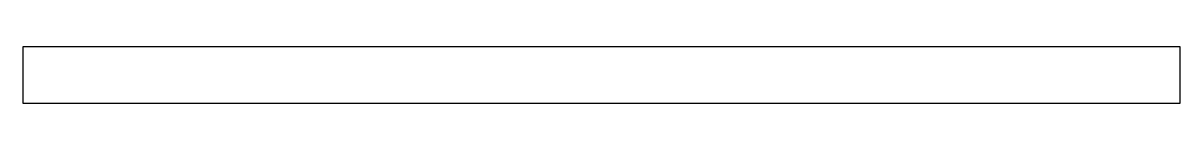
# Model space of a CAD drawing. Header units: millimetres. Extents: x 18 to 120, y -5 to 0.
import ezdxf

# ---------------------------------------------------------------- set-up
doc = ezdxf.new("R2010")
doc.units = ezdxf.units.MM
doc.layers.get('0').update_dxf_attribs({"linetype": 'CONTINUOUS'})

msp = doc.modelspace()

# ---------------------------------------------------------------- linework, layer by layer
msp.add_lwpolyline([(18.2, 0), (120, 0), (120, -5), (18.2, -5)], close=True)

doc.saveas('drawing.dxf')
